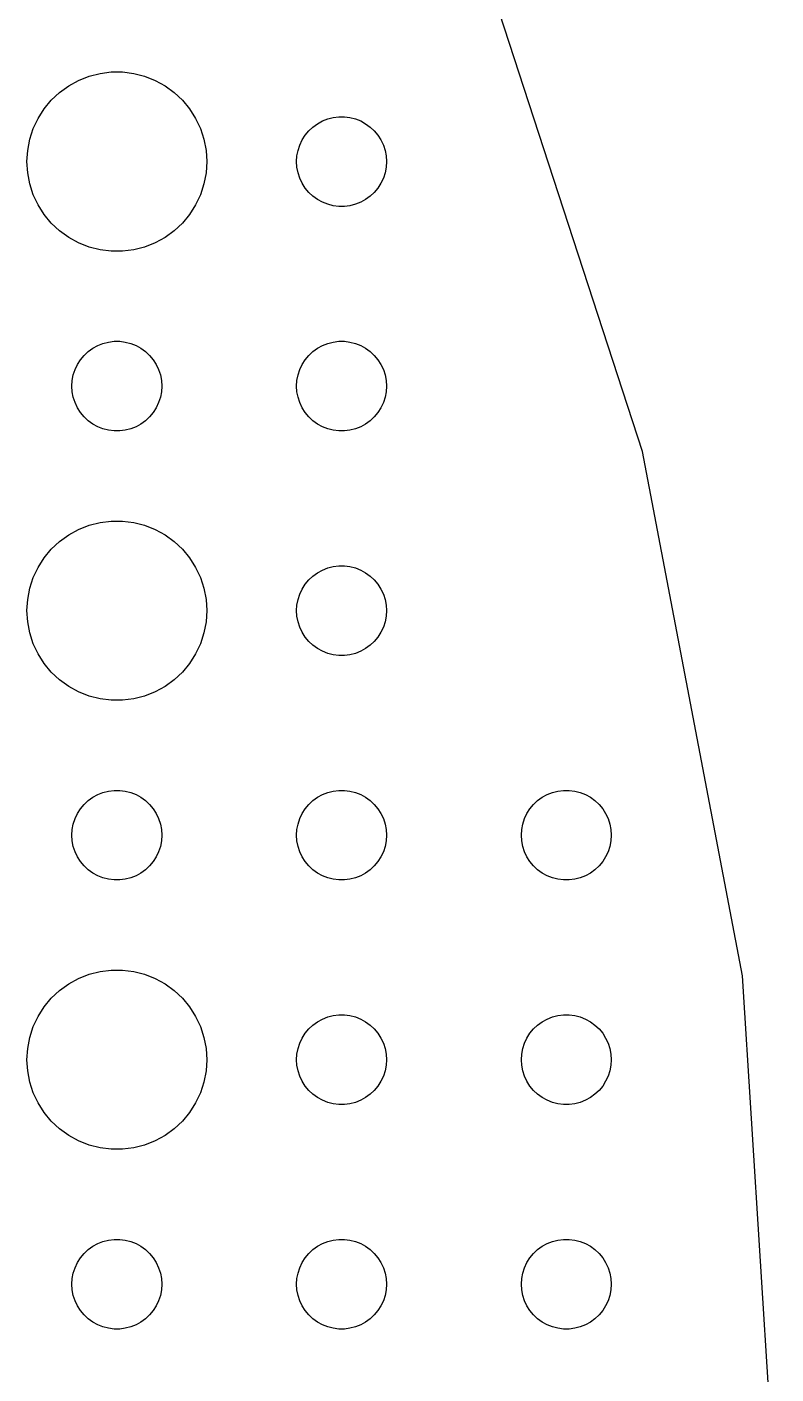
# Model space of a CAD drawing. Header units: metres. Extents: x -142 to 142, y -142 to 142.
# Drawn here: x 117 to 142, y 4.5 to 49.5 of the extents above; entities that cross this region are included whole.
import ezdxf

# ---------------------------------------------------------------- set-up
doc = ezdxf.new("R2010")
doc.units = ezdxf.units.M

msp = doc.modelspace()

# ---------------------------------------------------------------- linework, layer by layer
for p, q in [((137.539, 35.314), (132.028, 52.2737)), ((118.393, 47.533), (118.723, 47.7145)), ((118.723, 47.7145), (119.073, 47.8532)), ((119.073, 47.8532), (119.438, 47.9469)), ((119.438, 47.9469), (119.812, 47.9941)), ((119.812, 47.9941), (120.188, 47.9941)), ((120.188, 47.9941), (120.562, 47.9469)), ((120.562, 47.9469), (120.927, 47.8532)), ((120.927, 47.8532), (121.277, 47.7145)), ((121.277, 47.7145), (121.607, 47.533)), ((117.813, 47.0536), (118.088, 47.3115)), ((118.088, 47.3115), (118.393, 47.533)), ((121.607, 47.533), (121.912, 47.3115)), ((121.912, 47.3115), (122.187, 47.0536)), ((117.573, 46.7634), (117.813, 47.0536)), ((122.187, 47.0536), (122.427, 46.7634)), ((117.211, 46.1044), (117.371, 46.4453)), ((117.371, 46.4453), (117.573, 46.7634)), ((122.427, 46.7634), (122.629, 46.4453)), ((122.629, 46.4453), (122.789, 46.1044)), ((126.696, 46.2665), (126.861, 46.3572)), ((126.861, 46.3572), (127.036, 46.4266)), ((127.036, 46.4266), (127.219, 46.4734)), ((127.219, 46.4734), (127.406, 46.497)), ((127.406, 46.497), (127.594, 46.497)), ((127.594, 46.497), (127.781, 46.4734)), ((127.781, 46.4734), (127.964, 46.4266)), ((127.964, 46.4266), (128.139, 46.3572)), ((128.139, 46.3572), (128.304, 46.2665)), ((117.094, 45.7461), (117.211, 46.1044)), ((122.789, 46.1044), (122.906, 45.7461)), ((126.286, 45.8817), (126.407, 46.0268)), ((126.407, 46.0268), (126.544, 46.1558)), ((126.544, 46.1558), (126.696, 46.2665)), ((128.304, 46.2665), (128.456, 46.1558)), ((128.456, 46.1558), (128.593, 46.0268)), ((128.593, 46.0268), (128.714, 45.8817)), ((117.024, 45.376), (117.094, 45.7461)), ((122.906, 45.7461), (122.976, 45.376)), ((126.047, 45.373), (126.105, 45.5522)), ((126.105, 45.5522), (126.186, 45.7226)), ((126.186, 45.7226), (126.286, 45.8817)), ((128.714, 45.8817), (128.814, 45.7226)), ((128.814, 45.7226), (128.895, 45.5522)), ((128.895, 45.5522), (128.953, 45.373)), ((117, 45), (117.024, 45.376)), ((117.024, 44.624), (117, 45)), ((122.976, 45.376), (123, 45)), ((123, 45), (122.976, 44.624)), ((126, 45), (126.012, 45.188)), ((126.012, 44.812), (126, 45)), ((126.012, 45.188), (126.047, 45.373)), ((128.953, 45.373), (128.988, 45.188)), ((128.988, 45.188), (129, 45)), ((129, 45), (128.988, 44.812)), ((117.094, 44.2539), (117.024, 44.624)), ((122.976, 44.624), (122.906, 44.2539)), ((126.047, 44.627), (126.012, 44.812)), ((126.105, 44.4478), (126.047, 44.627)), ((128.953, 44.627), (128.895, 44.4478)), ((128.988, 44.812), (128.953, 44.627)), ((117.211, 43.8956), (117.094, 44.2539)), ((122.906, 44.2539), (122.789, 43.8956)), ((126.186, 44.2774), (126.105, 44.4478)), ((126.286, 44.1183), (126.186, 44.2774)), ((126.407, 43.9732), (126.286, 44.1183)), ((128.714, 44.1183), (128.593, 43.9732)), ((128.814, 44.2774), (128.714, 44.1183)), ((128.895, 44.4478), (128.814, 44.2774)), ((117.371, 43.5547), (117.211, 43.8956)), ((122.789, 43.8956), (122.629, 43.5547)), ((126.544, 43.8442), (126.407, 43.9732)), ((126.696, 43.7335), (126.544, 43.8442)), ((126.861, 43.6428), (126.696, 43.7335)), ((128.304, 43.7335), (128.139, 43.6428)), ((128.456, 43.8442), (128.304, 43.7335)), ((128.593, 43.9732), (128.456, 43.8442)), ((117.573, 43.2366), (117.371, 43.5547)), ((117.813, 42.9464), (117.573, 43.2366)), ((122.427, 43.2366), (122.187, 42.9464)), ((122.629, 43.5547), (122.427, 43.2366)), ((127.036, 43.5734), (126.861, 43.6428)), ((127.219, 43.5266), (127.036, 43.5734)), ((127.406, 43.503), (127.219, 43.5266)), ((127.594, 43.503), (127.406, 43.503)), ((127.781, 43.5266), (127.594, 43.503)), ((127.964, 43.5734), (127.781, 43.5266)), ((128.139, 43.6428), (127.964, 43.5734)), ((118.088, 42.6885), (117.813, 42.9464)), ((122.187, 42.9464), (121.912, 42.6885)), ((118.393, 42.467), (118.088, 42.6885)), ((118.723, 42.2855), (118.393, 42.467)), ((121.607, 42.467), (121.277, 42.2855)), ((121.912, 42.6885), (121.607, 42.467)), ((119.073, 42.1468), (118.723, 42.2855)), ((119.438, 42.0531), (119.073, 42.1468)), ((119.812, 42.0059), (119.438, 42.0531)), ((120.188, 42.0059), (119.812, 42.0059)), ((120.562, 42.0531), (120.188, 42.0059)), ((120.927, 42.1468), (120.562, 42.0531)), ((121.277, 42.2855), (120.927, 42.1468)), ((119.044, 38.6558), (119.196, 38.7665)), ((119.196, 38.7665), (119.361, 38.8572)), ((119.361, 38.8572), (119.536, 38.9266)), ((119.536, 38.9266), (119.719, 38.9734)), ((119.719, 38.9734), (119.906, 38.997)), ((119.906, 38.997), (120.094, 38.997)), ((120.094, 38.997), (120.281, 38.9734)), ((120.281, 38.9734), (120.464, 38.9266)), ((120.464, 38.9266), (120.639, 38.8572)), ((120.639, 38.8572), (120.804, 38.7665)), ((120.804, 38.7665), (120.956, 38.6558)), ((126.544, 38.6558), (126.696, 38.7665)), ((126.696, 38.7665), (126.861, 38.8572)), ((126.861, 38.8572), (127.036, 38.9266)), ((127.036, 38.9266), (127.219, 38.9734)), ((127.219, 38.9734), (127.406, 38.997)), ((127.406, 38.997), (127.594, 38.997)), ((127.594, 38.997), (127.781, 38.9734)), ((127.781, 38.9734), (127.964, 38.9266)), ((127.964, 38.9266), (128.139, 38.8572)), ((128.139, 38.8572), (128.304, 38.7665)), ((128.304, 38.7665), (128.456, 38.6558)), ((118.686, 38.2226), (118.786, 38.3817)), ((118.786, 38.3817), (118.907, 38.5268)), ((118.907, 38.5268), (119.044, 38.6558)), ((120.956, 38.6558), (121.093, 38.5268)), ((121.093, 38.5268), (121.214, 38.3817)), ((121.214, 38.3817), (121.314, 38.2226)), ((126.186, 38.2226), (126.286, 38.3817)), ((126.286, 38.3817), (126.407, 38.5268)), ((126.407, 38.5268), (126.544, 38.6558)), ((128.456, 38.6558), (128.593, 38.5268)), ((128.593, 38.5268), (128.714, 38.3817)), ((128.714, 38.3817), (128.814, 38.2226)), ((118.512, 37.688), (118.547, 37.873)), ((118.547, 37.873), (118.605, 38.0522)), ((118.605, 38.0522), (118.686, 38.2226)), ((121.314, 38.2226), (121.395, 38.0522)), ((121.395, 38.0522), (121.453, 37.873)), ((121.453, 37.873), (121.488, 37.688)), ((126.012, 37.688), (126.047, 37.873)), ((126.047, 37.873), (126.105, 38.0522)), ((126.105, 38.0522), (126.186, 38.2226)), ((128.814, 38.2226), (128.895, 38.0522)), ((128.895, 38.0522), (128.953, 37.873)), ((128.953, 37.873), (128.988, 37.688)), ((118.5, 37.5), (118.512, 37.688)), ((118.512, 37.312), (118.5, 37.5)), ((121.488, 37.688), (121.5, 37.5)), ((121.5, 37.5), (121.488, 37.312)), ((126, 37.5), (126.012, 37.688)), ((126.012, 37.312), (126, 37.5)), ((128.988, 37.688), (129, 37.5)), ((129, 37.5), (128.988, 37.312)), ((118.547, 37.127), (118.512, 37.312)), ((118.605, 36.9478), (118.547, 37.127)), ((118.686, 36.7774), (118.605, 36.9478)), ((121.395, 36.9478), (121.314, 36.7774)), ((121.453, 37.127), (121.395, 36.9478)), ((121.488, 37.312), (121.453, 37.127)), ((126.047, 37.127), (126.012, 37.312)), ((126.105, 36.9478), (126.047, 37.127)), ((126.186, 36.7774), (126.105, 36.9478)), ((128.895, 36.9478), (128.814, 36.7774)), ((128.953, 37.127), (128.895, 36.9478)), ((128.988, 37.312), (128.953, 37.127)), ((118.786, 36.6183), (118.686, 36.7774)), ((118.907, 36.4732), (118.786, 36.6183)), ((119.044, 36.3442), (118.907, 36.4732)), ((121.093, 36.4732), (120.956, 36.3442)), ((121.214, 36.6183), (121.093, 36.4732)), ((121.314, 36.7774), (121.214, 36.6183)), ((126.286, 36.6183), (126.186, 36.7774)), ((126.407, 36.4732), (126.286, 36.6183)), ((126.544, 36.3442), (126.407, 36.4732)), ((128.593, 36.4732), (128.456, 36.3442)), ((128.714, 36.6183), (128.593, 36.4732)), ((128.814, 36.7774), (128.714, 36.6183)), ((119.196, 36.2335), (119.044, 36.3442)), ((119.361, 36.1428), (119.196, 36.2335)), ((119.536, 36.0734), (119.361, 36.1428)), ((119.719, 36.0266), (119.536, 36.0734)), ((119.906, 36.003), (119.719, 36.0266)), ((120.094, 36.003), (119.906, 36.003)), ((120.281, 36.0266), (120.094, 36.003)), ((120.464, 36.0734), (120.281, 36.0266)), ((120.639, 36.1428), (120.464, 36.0734)), ((120.804, 36.2335), (120.639, 36.1428)), ((120.956, 36.3442), (120.804, 36.2335)), ((126.696, 36.2335), (126.544, 36.3442)), ((126.861, 36.1428), (126.696, 36.2335)), ((127.036, 36.0734), (126.861, 36.1428)), ((127.219, 36.0266), (127.036, 36.0734)), ((127.406, 36.003), (127.219, 36.0266)), ((127.594, 36.003), (127.406, 36.003)), ((127.781, 36.0266), (127.594, 36.003)), ((127.964, 36.0734), (127.781, 36.0266)), ((128.139, 36.1428), (127.964, 36.0734)), ((128.304, 36.2335), (128.139, 36.1428)), ((128.456, 36.3442), (128.304, 36.2335)), ((140.88, 17.7973), (137.539, 35.314)), ((118.723, 32.7145), (119.073, 32.8532)), ((119.073, 32.8532), (119.438, 32.9469)), ((119.438, 32.9469), (119.812, 32.9941)), ((119.812, 32.9941), (120.188, 32.9941)), ((120.188, 32.9941), (120.562, 32.9469)), ((120.562, 32.9469), (120.927, 32.8532)), ((120.927, 32.8532), (121.277, 32.7145)), ((118.088, 32.3115), (118.393, 32.533)), ((118.393, 32.533), (118.723, 32.7145)), ((121.277, 32.7145), (121.607, 32.533)), ((121.607, 32.533), (121.912, 32.3115)), ((117.573, 31.7634), (117.813, 32.0536)), ((117.813, 32.0536), (118.088, 32.3115)), ((121.912, 32.3115), (122.187, 32.0536)), ((122.187, 32.0536), (122.427, 31.7634)), ((117.371, 31.4453), (117.573, 31.7634)), ((122.427, 31.7634), (122.629, 31.4453)), ((117.094, 30.7461), (117.211, 31.1044)), ((117.211, 31.1044), (117.371, 31.4453)), ((122.629, 31.4453), (122.789, 31.1044)), ((122.789, 31.1044), (122.906, 30.7461)), ((126.407, 31.0268), (126.544, 31.1558)), ((126.544, 31.1558), (126.696, 31.2665)), ((126.696, 31.2665), (126.861, 31.3572)), ((126.861, 31.3572), (127.036, 31.4266)), ((127.036, 31.4266), (127.219, 31.4734)), ((127.219, 31.4734), (127.406, 31.497)), ((127.406, 31.497), (127.594, 31.497)), ((127.594, 31.497), (127.781, 31.4734)), ((127.781, 31.4734), (127.964, 31.4266)), ((127.964, 31.4266), (128.139, 31.3572)), ((128.139, 31.3572), (128.304, 31.2665)), ((128.304, 31.2665), (128.456, 31.1558)), ((128.456, 31.1558), (128.593, 31.0268)), ((117.024, 30.376), (117.094, 30.7461)), ((122.906, 30.7461), (122.976, 30.376)), ((126.105, 30.5522), (126.186, 30.7226)), ((126.186, 30.7226), (126.286, 30.8817)), ((126.286, 30.8817), (126.407, 31.0268)), ((128.593, 31.0268), (128.714, 30.8817)), ((128.714, 30.8817), (128.814, 30.7226)), ((128.814, 30.7226), (128.895, 30.5522)), ((117, 30), (117.024, 30.376)), ((122.976, 30.376), (123, 30)), ((126, 30), (126.012, 30.188)), ((126.012, 30.188), (126.047, 30.373)), ((126.047, 30.373), (126.105, 30.5522)), ((128.895, 30.5522), (128.953, 30.373)), ((128.953, 30.373), (128.988, 30.188)), ((128.988, 30.188), (129, 30)), ((117.024, 29.624), (117, 30)), ((123, 30), (122.976, 29.624)), ((126.012, 29.812), (126, 30)), ((126.047, 29.627), (126.012, 29.812)), ((128.988, 29.812), (128.953, 29.627)), ((129, 30), (128.988, 29.812)), ((117.094, 29.2539), (117.024, 29.624)), ((117.211, 28.8956), (117.094, 29.2539)), ((122.906, 29.2539), (122.789, 28.8956)), ((122.976, 29.624), (122.906, 29.2539)), ((126.105, 29.4478), (126.047, 29.627)), ((126.186, 29.2774), (126.105, 29.4478)), ((126.286, 29.1183), (126.186, 29.2774)), ((128.814, 29.2774), (128.714, 29.1183)), ((128.895, 29.4478), (128.814, 29.2774)), ((128.953, 29.627), (128.895, 29.4478)), ((117.371, 28.5547), (117.211, 28.8956)), ((122.789, 28.8956), (122.629, 28.5547)), ((126.407, 28.9732), (126.286, 29.1183)), ((126.544, 28.8442), (126.407, 28.9732)), ((126.696, 28.7335), (126.544, 28.8442)), ((128.456, 28.8442), (128.304, 28.7335)), ((128.593, 28.9732), (128.456, 28.8442)), ((128.714, 29.1183), (128.593, 28.9732)), ((117.573, 28.2366), (117.371, 28.5547)), ((122.629, 28.5547), (122.427, 28.2366)), ((126.861, 28.6427), (126.696, 28.7335)), ((127.036, 28.5734), (126.861, 28.6427)), ((127.219, 28.5266), (127.036, 28.5734)), ((127.406, 28.503), (127.219, 28.5266)), ((127.594, 28.503), (127.406, 28.503)), ((127.781, 28.5266), (127.594, 28.503)), ((127.964, 28.5734), (127.781, 28.5266)), ((128.139, 28.6427), (127.964, 28.5734)), ((128.304, 28.7335), (128.139, 28.6427)), ((117.813, 27.9464), (117.573, 28.2366)), ((118.088, 27.6884), (117.813, 27.9464)), ((122.187, 27.9464), (121.912, 27.6884)), ((122.427, 28.2366), (122.187, 27.9464)), ((118.393, 27.467), (118.088, 27.6884)), ((118.723, 27.2855), (118.393, 27.467)), ((121.607, 27.467), (121.277, 27.2855)), ((121.912, 27.6884), (121.607, 27.467)), ((119.073, 27.1468), (118.723, 27.2855)), ((119.438, 27.0531), (119.073, 27.1468)), ((119.812, 27.0059), (119.438, 27.0531)), ((120.188, 27.0059), (119.812, 27.0059)), ((120.562, 27.0531), (120.188, 27.0059)), ((120.927, 27.1468), (120.562, 27.0531)), ((121.277, 27.2855), (120.927, 27.1468)), ((119.196, 23.7665), (119.361, 23.8572)), ((119.361, 23.8572), (119.536, 23.9266)), ((119.536, 23.9266), (119.719, 23.9734)), ((119.719, 23.9734), (119.906, 23.997)), ((119.906, 23.997), (120.094, 23.997)), ((120.094, 23.997), (120.281, 23.9734)), ((120.281, 23.9734), (120.464, 23.9266)), ((120.464, 23.9266), (120.639, 23.8572)), ((120.639, 23.8572), (120.804, 23.7665)), ((126.696, 23.7665), (126.861, 23.8572)), ((126.861, 23.8572), (127.036, 23.9266)), ((127.036, 23.9266), (127.219, 23.9734)), ((127.219, 23.9734), (127.406, 23.997)), ((127.406, 23.997), (127.594, 23.997)), ((127.594, 23.997), (127.781, 23.9734)), ((127.781, 23.9734), (127.964, 23.9266)), ((127.964, 23.9266), (128.139, 23.8572)), ((128.139, 23.8572), (128.304, 23.7665)), ((134.196, 23.7665), (134.361, 23.8572)), ((134.361, 23.8572), (134.536, 23.9266)), ((134.536, 23.9266), (134.719, 23.9734)), ((134.719, 23.9734), (134.906, 23.997)), ((134.906, 23.997), (135.094, 23.997)), ((135.094, 23.997), (135.281, 23.9734)), ((135.281, 23.9734), (135.464, 23.9266)), ((135.464, 23.9266), (135.639, 23.8572)), ((135.639, 23.8572), (135.804, 23.7665)), ((118.786, 23.3817), (118.907, 23.5268)), ((118.907, 23.5268), (119.044, 23.6558)), ((119.044, 23.6558), (119.196, 23.7665)), ((120.804, 23.7665), (120.956, 23.6558)), ((120.956, 23.6558), (121.093, 23.5268)), ((121.093, 23.5268), (121.214, 23.3817)), ((126.286, 23.3817), (126.407, 23.5268)), ((126.407, 23.5268), (126.544, 23.6558)), ((126.544, 23.6558), (126.696, 23.7665)), ((128.304, 23.7665), (128.456, 23.6558)), ((128.456, 23.6558), (128.593, 23.5268)), ((128.593, 23.5268), (128.714, 23.3817)), ((133.786, 23.3817), (133.907, 23.5268)), ((133.907, 23.5268), (134.044, 23.6558)), ((134.044, 23.6558), (134.196, 23.7665)), ((135.804, 23.7665), (135.956, 23.6558)), ((135.956, 23.6558), (136.093, 23.5268)), ((136.093, 23.5268), (136.214, 23.3817)), ((118.547, 22.873), (118.605, 23.0522)), ((118.605, 23.0522), (118.686, 23.2226)), ((118.686, 23.2226), (118.786, 23.3817)), ((121.214, 23.3817), (121.314, 23.2226)), ((121.314, 23.2226), (121.395, 23.0522)), ((121.395, 23.0522), (121.453, 22.873)), ((126.047, 22.873), (126.105, 23.0522)), ((126.105, 23.0522), (126.186, 23.2226)), ((126.186, 23.2226), (126.286, 23.3817)), ((128.714, 23.3817), (128.814, 23.2226)), ((128.814, 23.2226), (128.895, 23.0522)), ((128.895, 23.0522), (128.953, 22.873)), ((133.547, 22.873), (133.605, 23.0522)), ((133.605, 23.0522), (133.686, 23.2226)), ((133.686, 23.2226), (133.786, 23.3817)), ((136.214, 23.3817), (136.314, 23.2226)), ((136.314, 23.2226), (136.395, 23.0522)), ((136.395, 23.0522), (136.453, 22.873)), ((118.5, 22.5), (118.512, 22.688)), ((118.512, 22.312), (118.5, 22.5)), ((118.512, 22.688), (118.547, 22.873)), ((121.453, 22.873), (121.488, 22.688)), ((121.488, 22.688), (121.5, 22.5)), ((121.5, 22.5), (121.488, 22.312)), ((126, 22.5), (126.012, 22.688)), ((126.012, 22.312), (126, 22.5)), ((126.012, 22.688), (126.047, 22.873)), ((128.953, 22.873), (128.988, 22.688)), ((128.988, 22.688), (129, 22.5)), ((129, 22.5), (128.988, 22.312)), ((133.5, 22.5), (133.512, 22.688)), ((133.512, 22.312), (133.5, 22.5)), ((133.512, 22.688), (133.547, 22.873)), ((136.453, 22.873), (136.488, 22.688)), ((136.488, 22.688), (136.5, 22.5)), ((136.5, 22.5), (136.488, 22.312)), ((118.547, 22.127), (118.512, 22.312)), ((118.605, 21.9478), (118.547, 22.127)), ((121.453, 22.127), (121.395, 21.9478)), ((121.488, 22.312), (121.453, 22.127)), ((126.047, 22.127), (126.012, 22.312)), ((126.105, 21.9478), (126.047, 22.127)), ((128.953, 22.127), (128.895, 21.9478)), ((128.988, 22.312), (128.953, 22.127)), ((133.547, 22.127), (133.512, 22.312)), ((133.605, 21.9478), (133.547, 22.127)), ((136.453, 22.127), (136.395, 21.9478)), ((136.488, 22.312), (136.453, 22.127)), ((118.686, 21.7774), (118.605, 21.9478)), ((118.786, 21.6183), (118.686, 21.7774)), ((118.907, 21.4732), (118.786, 21.6183)), ((121.214, 21.6183), (121.093, 21.4732)), ((121.314, 21.7774), (121.214, 21.6183)), ((121.395, 21.9478), (121.314, 21.7774)), ((126.186, 21.7774), (126.105, 21.9478)), ((126.286, 21.6183), (126.186, 21.7774)), ((126.407, 21.4732), (126.286, 21.6183)), ((128.714, 21.6183), (128.593, 21.4732)), ((128.814, 21.7774), (128.714, 21.6183)), ((128.895, 21.9478), (128.814, 21.7774)), ((133.686, 21.7774), (133.605, 21.9478)), ((133.786, 21.6183), (133.686, 21.7774)), ((133.907, 21.4732), (133.786, 21.6183)), ((136.214, 21.6183), (136.093, 21.4732)), ((136.314, 21.7774), (136.214, 21.6183)), ((136.395, 21.9478), (136.314, 21.7774)), ((119.044, 21.3442), (118.907, 21.4732)), ((119.196, 21.2335), (119.044, 21.3442)), ((119.361, 21.1427), (119.196, 21.2335)), ((120.804, 21.2335), (120.639, 21.1427)), ((120.956, 21.3442), (120.804, 21.2335)), ((121.093, 21.4732), (120.956, 21.3442)), ((126.544, 21.3442), (126.407, 21.4732)), ((126.696, 21.2335), (126.544, 21.3442)), ((126.861, 21.1427), (126.696, 21.2335)), ((128.304, 21.2335), (128.139, 21.1427)), ((128.456, 21.3442), (128.304, 21.2335)), ((128.593, 21.4732), (128.456, 21.3442)), ((134.044, 21.3442), (133.907, 21.4732)), ((134.196, 21.2335), (134.044, 21.3442)), ((134.361, 21.1427), (134.196, 21.2335)), ((135.804, 21.2335), (135.639, 21.1427)), ((135.956, 21.3442), (135.804, 21.2335)), ((136.093, 21.4732), (135.956, 21.3442)), ((119.536, 21.0734), (119.361, 21.1427)), ((119.719, 21.0266), (119.536, 21.0734)), ((119.906, 21.003), (119.719, 21.0266)), ((120.094, 21.003), (119.906, 21.003)), ((120.281, 21.0266), (120.094, 21.003)), ((120.464, 21.0734), (120.281, 21.0266)), ((120.639, 21.1427), (120.464, 21.0734)), ((127.036, 21.0734), (126.861, 21.1427)), ((127.219, 21.0266), (127.036, 21.0734)), ((127.406, 21.003), (127.219, 21.0266)), ((127.594, 21.003), (127.406, 21.003)), ((127.781, 21.0266), (127.594, 21.003)), ((127.964, 21.0734), (127.781, 21.0266)), ((128.139, 21.1427), (127.964, 21.0734)), ((134.536, 21.0734), (134.361, 21.1427)), ((134.719, 21.0266), (134.536, 21.0734)), ((134.906, 21.003), (134.719, 21.0266)), ((135.094, 21.003), (134.906, 21.003)), ((135.281, 21.0266), (135.094, 21.003)), ((135.464, 21.0734), (135.281, 21.0266)), ((135.639, 21.1427), (135.464, 21.0734)), ((118.393, 17.533), (118.723, 17.7145)), ((118.723, 17.7145), (119.073, 17.8532)), ((119.073, 17.8532), (119.438, 17.9469)), ((119.438, 17.9469), (119.812, 17.9941)), ((119.812, 17.9941), (120.188, 17.9941)), ((120.188, 17.9941), (120.562, 17.9469)), ((120.562, 17.9469), (120.927, 17.8532)), ((120.927, 17.8532), (121.277, 17.7145)), ((121.277, 17.7145), (121.607, 17.533)), ((142, 0), (140.88, 17.7973)), ((117.813, 17.0536), (118.088, 17.3115)), ((118.088, 17.3115), (118.393, 17.533)), ((121.607, 17.533), (121.912, 17.3115)), ((121.912, 17.3115), (122.187, 17.0536)), ((117.371, 16.4453), (117.573, 16.7634)), ((117.573, 16.7634), (117.813, 17.0536)), ((122.187, 17.0536), (122.427, 16.7634)), ((122.427, 16.7634), (122.629, 16.4453)), ((117.211, 16.1044), (117.371, 16.4453)), ((122.629, 16.4453), (122.789, 16.1044)), ((126.544, 16.1558), (126.696, 16.2665)), ((126.696, 16.2665), (126.861, 16.3572)), ((126.861, 16.3572), (127.036, 16.4266)), ((127.036, 16.4266), (127.219, 16.4734)), ((127.219, 16.4734), (127.406, 16.497)), ((127.406, 16.497), (127.594, 16.497)), ((127.594, 16.497), (127.781, 16.4734)), ((127.781, 16.4734), (127.964, 16.4266)), ((127.964, 16.4266), (128.139, 16.3572)), ((128.139, 16.3572), (128.304, 16.2665)), ((128.304, 16.2665), (128.456, 16.1558)), ((134.044, 16.1558), (134.196, 16.2665)), ((134.196, 16.2665), (134.361, 16.3572)), ((134.361, 16.3572), (134.536, 16.4266)), ((134.536, 16.4266), (134.719, 16.4734)), ((134.719, 16.4734), (134.906, 16.497)), ((134.906, 16.497), (135.094, 16.497)), ((135.094, 16.497), (135.281, 16.4734)), ((135.281, 16.4734), (135.464, 16.4266)), ((135.464, 16.4266), (135.639, 16.3572)), ((135.639, 16.3572), (135.804, 16.2665)), ((135.804, 16.2665), (135.956, 16.1558)), ((117.094, 15.7461), (117.211, 16.1044)), ((122.789, 16.1044), (122.906, 15.7461)), ((126.186, 15.7226), (126.286, 15.8817)), ((126.286, 15.8817), (126.407, 16.0268)), ((126.407, 16.0268), (126.544, 16.1558)), ((128.456, 16.1558), (128.593, 16.0268)), ((128.593, 16.0268), (128.714, 15.8817)), ((128.714, 15.8817), (128.814, 15.7226)), ((133.686, 15.7226), (133.786, 15.8817)), ((133.786, 15.8817), (133.907, 16.0268)), ((133.907, 16.0268), (134.044, 16.1558)), ((135.956, 16.1558), (136.093, 16.0268)), ((136.093, 16.0268), (136.214, 15.8817)), ((136.214, 15.8817), (136.314, 15.7226)), ((117, 15), (117.024, 15.376)), ((117.024, 15.376), (117.094, 15.7461)), ((122.906, 15.7461), (122.976, 15.376)), ((122.976, 15.376), (123, 15)), ((126.012, 15.188), (126.047, 15.373)), ((126.047, 15.373), (126.105, 15.5522)), ((126.105, 15.5522), (126.186, 15.7226)), ((128.814, 15.7226), (128.895, 15.5522)), ((128.895, 15.5522), (128.953, 15.373)), ((128.953, 15.373), (128.988, 15.188)), ((133.512, 15.188), (133.547, 15.373)), ((133.547, 15.373), (133.605, 15.5522)), ((133.605, 15.5522), (133.686, 15.7226)), ((136.314, 15.7226), (136.395, 15.5522)), ((136.395, 15.5522), (136.453, 15.373)), ((136.453, 15.373), (136.488, 15.188)), ((117.024, 14.624), (117, 15)), ((123, 15), (122.976, 14.624)), ((126, 15), (126.012, 15.188)), ((126.012, 14.812), (126, 15)), ((128.988, 15.188), (129, 15)), ((129, 15), (128.988, 14.812)), ((133.5, 15), (133.512, 15.188)), ((133.512, 14.812), (133.5, 15)), ((136.488, 15.188), (136.5, 15)), ((136.5, 15), (136.488, 14.812)), ((117.094, 14.2539), (117.024, 14.624)), ((122.976, 14.624), (122.906, 14.2539)), ((126.047, 14.627), (126.012, 14.812)), ((126.105, 14.4478), (126.047, 14.627)), ((126.186, 14.2774), (126.105, 14.4478)), ((128.895, 14.4478), (128.814, 14.2774)), ((128.953, 14.627), (128.895, 14.4478)), ((128.988, 14.812), (128.953, 14.627)), ((133.547, 14.627), (133.512, 14.812)), ((133.605, 14.4478), (133.547, 14.627)), ((133.686, 14.2774), (133.605, 14.4478)), ((136.395, 14.4478), (136.314, 14.2774)), ((136.453, 14.627), (136.395, 14.4478)), ((136.488, 14.812), (136.453, 14.627)), ((117.211, 13.8956), (117.094, 14.2539)), ((122.906, 14.2539), (122.789, 13.8956)), ((126.286, 14.1183), (126.186, 14.2774)), ((126.407, 13.9732), (126.286, 14.1183)), ((126.544, 13.8442), (126.407, 13.9732)), ((128.593, 13.9732), (128.456, 13.8442)), ((128.714, 14.1183), (128.593, 13.9732)), ((128.814, 14.2774), (128.714, 14.1183)), ((133.786, 14.1183), (133.686, 14.2774)), ((133.907, 13.9732), (133.786, 14.1183)), ((134.044, 13.8442), (133.907, 13.9732)), ((136.093, 13.9732), (135.956, 13.8442)), ((136.214, 14.1183), (136.093, 13.9732)), ((136.314, 14.2774), (136.214, 14.1183)), ((117.371, 13.5547), (117.211, 13.8956)), ((117.573, 13.2366), (117.371, 13.5547)), ((122.629, 13.5547), (122.427, 13.2366)), ((122.789, 13.8956), (122.629, 13.5547)), ((126.696, 13.7335), (126.544, 13.8442)), ((126.861, 13.6427), (126.696, 13.7335)), ((127.036, 13.5734), (126.861, 13.6427)), ((127.219, 13.5266), (127.036, 13.5734)), ((127.406, 13.5029), (127.219, 13.5266)), ((127.594, 13.5029), (127.406, 13.5029)), ((127.781, 13.5266), (127.594, 13.5029)), ((127.964, 13.5734), (127.781, 13.5266)), ((128.139, 13.6427), (127.964, 13.5734)), ((128.304, 13.7335), (128.139, 13.6427)), ((128.456, 13.8442), (128.304, 13.7335)), ((134.196, 13.7335), (134.044, 13.8442)), ((134.361, 13.6427), (134.196, 13.7335)), ((134.536, 13.5734), (134.361, 13.6427)), ((134.719, 13.5266), (134.536, 13.5734)), ((134.906, 13.5029), (134.719, 13.5266)), ((135.094, 13.5029), (134.906, 13.5029)), ((135.281, 13.5266), (135.094, 13.5029)), ((135.464, 13.5734), (135.281, 13.5266)), ((135.639, 13.6427), (135.464, 13.5734)), ((135.804, 13.7335), (135.639, 13.6427)), ((135.956, 13.8442), (135.804, 13.7335)), ((117.813, 12.9464), (117.573, 13.2366)), ((122.427, 13.2366), (122.187, 12.9464)), ((118.088, 12.6884), (117.813, 12.9464)), ((118.393, 12.467), (118.088, 12.6884)), ((121.912, 12.6884), (121.607, 12.467)), ((122.187, 12.9464), (121.912, 12.6884)), ((118.723, 12.2855), (118.393, 12.467)), ((119.073, 12.1468), (118.723, 12.2855)), ((121.277, 12.2855), (120.927, 12.1468)), ((121.607, 12.467), (121.277, 12.2855)), ((119.438, 12.0531), (119.073, 12.1468)), ((119.812, 12.0059), (119.438, 12.0531)), ((120.188, 12.0059), (119.812, 12.0059)), ((120.562, 12.0531), (120.188, 12.0059)), ((120.927, 12.1468), (120.562, 12.0531)), ((118.907, 8.52681), (119.044, 8.65576)), ((119.044, 8.65576), (119.196, 8.76648)), ((119.196, 8.76648), (119.361, 8.85724)), ((119.361, 8.85724), (119.536, 8.92657)), ((119.536, 8.92657), (119.719, 8.97342)), ((119.719, 8.97342), (119.906, 8.99704)), ((119.906, 8.99704), (120.094, 8.99704)), ((120.094, 8.99704), (120.281, 8.97342)), ((120.281, 8.97342), (120.464, 8.92657)), ((120.464, 8.92657), (120.639, 8.85724)), ((120.639, 8.85724), (120.804, 8.76648)), ((120.804, 8.76648), (120.956, 8.65576)), ((120.956, 8.65576), (121.093, 8.52681)), ((126.407, 8.52681), (126.544, 8.65576)), ((126.544, 8.65576), (126.696, 8.76648)), ((126.696, 8.76648), (126.861, 8.85724)), ((126.861, 8.85724), (127.036, 8.92657)), ((127.036, 8.92657), (127.219, 8.97342)), ((127.219, 8.97342), (127.406, 8.99704)), ((127.406, 8.99704), (127.594, 8.99704)), ((127.594, 8.99704), (127.781, 8.97342)), ((127.781, 8.97342), (127.964, 8.92657)), ((127.964, 8.92657), (128.139, 8.85724)), ((128.139, 8.85724), (128.304, 8.76648)), ((128.304, 8.76648), (128.456, 8.65576)), ((128.456, 8.65576), (128.593, 8.52681)), ((133.907, 8.52681), (134.044, 8.65576)), ((134.044, 8.65576), (134.196, 8.76648)), ((134.196, 8.76648), (134.361, 8.85724)), ((134.361, 8.85724), (134.536, 8.92657)), ((134.536, 8.92657), (134.719, 8.97342)), ((134.719, 8.97342), (134.906, 8.99704)), ((134.906, 8.99704), (135.094, 8.99704)), ((135.094, 8.99704), (135.281, 8.97342)), ((135.281, 8.97342), (135.464, 8.92657)), ((135.464, 8.92657), (135.639, 8.85724)), ((135.639, 8.85724), (135.804, 8.76648)), ((135.804, 8.76648), (135.956, 8.65576)), ((135.956, 8.65576), (136.093, 8.52681)), ((118.605, 8.05219), (118.686, 8.22263)), ((118.686, 8.22263), (118.786, 8.38167)), ((118.786, 8.38167), (118.907, 8.52681)), ((121.093, 8.52681), (121.214, 8.38167)), ((121.214, 8.38167), (121.314, 8.22263)), ((121.314, 8.22263), (121.395, 8.05219)), ((126.105, 8.05219), (126.186, 8.22263)), ((126.186, 8.22263), (126.286, 8.38167)), ((126.286, 8.38167), (126.407, 8.52681)), ((128.593, 8.52681), (128.714, 8.38167)), ((128.714, 8.38167), (128.814, 8.22263)), ((128.814, 8.22263), (128.895, 8.05219)), ((133.605, 8.05219), (133.686, 8.22263)), ((133.686, 8.22263), (133.786, 8.38167)), ((133.786, 8.38167), (133.907, 8.52681)), ((136.093, 8.52681), (136.214, 8.38167)), ((136.214, 8.38167), (136.314, 8.22263)), ((136.314, 8.22263), (136.395, 8.05219)), ((118.5, 7.5), (118.512, 7.68799)), ((118.512, 7.68799), (118.547, 7.87303)), ((118.547, 7.87303), (118.605, 8.05219)), ((121.395, 8.05219), (121.453, 7.87303)), ((121.453, 7.87303), (121.488, 7.68799)), ((121.488, 7.68799), (121.5, 7.5)), ((126, 7.5), (126.012, 7.68799)), ((126.012, 7.68799), (126.047, 7.87303)), ((126.047, 7.87303), (126.105, 8.05219)), ((128.895, 8.05219), (128.953, 7.87303)), ((128.953, 7.87303), (128.988, 7.68799)), ((128.988, 7.68799), (129, 7.5)), ((133.5, 7.5), (133.512, 7.68799)), ((133.512, 7.68799), (133.547, 7.87303)), ((133.547, 7.87303), (133.605, 8.05219)), ((136.395, 8.05219), (136.453, 7.87303)), ((136.453, 7.87303), (136.488, 7.68799)), ((136.488, 7.68799), (136.5, 7.5)), ((118.512, 7.312), (118.5, 7.5)), ((118.547, 7.12695), (118.512, 7.312)), ((121.488, 7.312), (121.453, 7.12695)), ((121.5, 7.5), (121.488, 7.312)), ((126.012, 7.312), (126, 7.5)), ((126.047, 7.12695), (126.012, 7.312)), ((128.988, 7.312), (128.953, 7.12695)), ((129, 7.5), (128.988, 7.312)), ((133.512, 7.312), (133.5, 7.5)), ((133.547, 7.12695), (133.512, 7.312)), ((136.488, 7.312), (136.453, 7.12695)), ((136.5, 7.5), (136.488, 7.312)), ((118.605, 6.9478), (118.547, 7.12695)), ((118.686, 6.77736), (118.605, 6.9478)), ((118.786, 6.61832), (118.686, 6.77736)), ((121.314, 6.77736), (121.214, 6.61832)), ((121.395, 6.9478), (121.314, 6.77736)), ((121.453, 7.12695), (121.395, 6.9478)), ((126.105, 6.9478), (126.047, 7.12695)), ((126.186, 6.77736), (126.105, 6.9478)), ((126.286, 6.61832), (126.186, 6.77736)), ((128.814, 6.77736), (128.714, 6.61832)), ((128.895, 6.9478), (128.814, 6.77736)), ((128.953, 7.12695), (128.895, 6.9478)), ((133.605, 6.9478), (133.547, 7.12695)), ((133.686, 6.77736), (133.605, 6.9478)), ((133.786, 6.61832), (133.686, 6.77736)), ((136.314, 6.77736), (136.214, 6.61832)), ((136.395, 6.9478), (136.314, 6.77736)), ((136.453, 7.12695), (136.395, 6.9478)), ((118.907, 6.47318), (118.786, 6.61832)), ((119.044, 6.34422), (118.907, 6.47318)), ((119.196, 6.23351), (119.044, 6.34422)), ((120.956, 6.34422), (120.804, 6.23351)), ((121.093, 6.47318), (120.956, 6.34422)), ((121.214, 6.61832), (121.093, 6.47318)), ((126.407, 6.47318), (126.286, 6.61832)), ((126.544, 6.34422), (126.407, 6.47318)), ((126.696, 6.23351), (126.544, 6.34422)), ((128.456, 6.34422), (128.304, 6.23351)), ((128.593, 6.47318), (128.456, 6.34422)), ((128.714, 6.61832), (128.593, 6.47318)), ((133.907, 6.47318), (133.786, 6.61832)), ((134.044, 6.34422), (133.907, 6.47318)), ((134.196, 6.23351), (134.044, 6.34422)), ((135.956, 6.34422), (135.804, 6.23351)), ((136.093, 6.47318), (135.956, 6.34422)), ((136.214, 6.61832), (136.093, 6.47318)), ((119.361, 6.14275), (119.196, 6.23351)), ((119.536, 6.07341), (119.361, 6.14275)), ((119.719, 6.02657), (119.536, 6.07341)), ((119.906, 6.00294), (119.719, 6.02657)), ((120.094, 6.00294), (119.906, 6.00294)), ((120.281, 6.02657), (120.094, 6.00294)), ((120.464, 6.07341), (120.281, 6.02657)), ((120.639, 6.14275), (120.464, 6.07341)), ((120.804, 6.23351), (120.639, 6.14275)), ((126.861, 6.14275), (126.696, 6.23351)), ((127.036, 6.07341), (126.861, 6.14275)), ((127.219, 6.02657), (127.036, 6.07341)), ((127.406, 6.00294), (127.219, 6.02657)), ((127.594, 6.00294), (127.406, 6.00294)), ((127.781, 6.02657), (127.594, 6.00294)), ((127.964, 6.07341), (127.781, 6.02657)), ((128.139, 6.14275), (127.964, 6.07341)), ((128.304, 6.23351), (128.139, 6.14275)), ((134.361, 6.14275), (134.196, 6.23351)), ((134.536, 6.07341), (134.361, 6.14275)), ((134.719, 6.02657), (134.536, 6.07341)), ((134.906, 6.00294), (134.719, 6.02657)), ((135.094, 6.00294), (134.906, 6.00294)), ((135.281, 6.02657), (135.094, 6.00294)), ((135.464, 6.07341), (135.281, 6.02657)), ((135.639, 6.14275), (135.464, 6.07341)), ((135.804, 6.23351), (135.639, 6.14275))]:
    msp.add_line(p, q)

doc.saveas('drawing.dxf')
